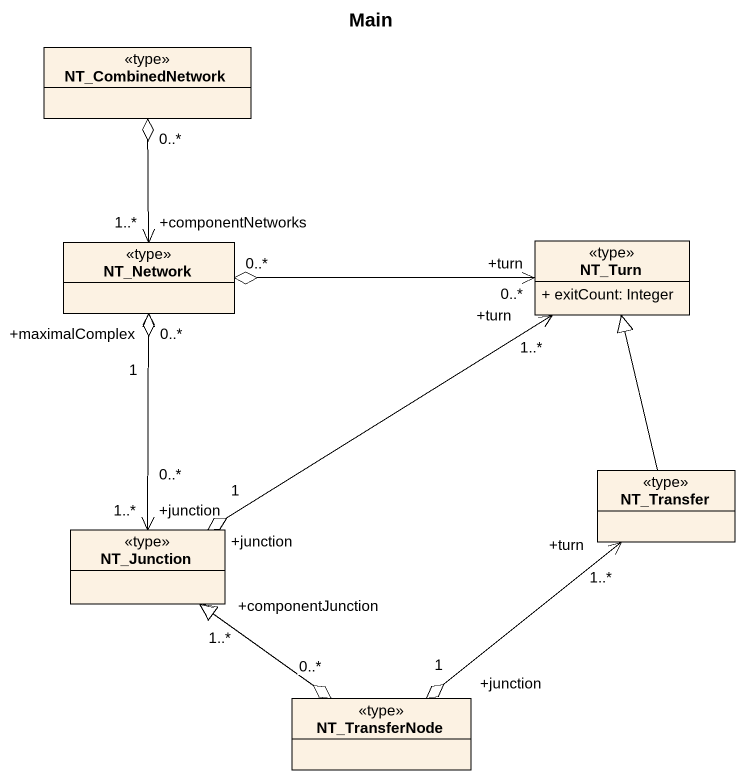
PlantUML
@startuml
title Main
hide circle
hide empty members
skinparam classAttributeIconSize 0
class NT_CombinedNetwork <<type>>
class NT_Network <<type>>
class NT_Turn <<type>> {
  + exitCount: Integer
}
class NT_Transfer <<type>>
class NT_Junction <<type>>
class NT_TransferNode <<type>>
NT_Network "+componentNetworks\n1..*" <-up-o "0..*" NT_CombinedNetwork
NT_Turn "+turn\n0..*" <-left-o "0..*" NT_Network
NT_Turn "+turn\n1..*" <--o "+junction\n1" NT_Junction
NT_Transfer -up-|> NT_Turn
NT_Transfer "+turn\n1..*" <--o "+junction\n1" NT_TransferNode
NT_Junction "+junction\n1..*" <-up-o "0..*" NT_Network
NT_Junction "0..*" -up-> "+maximalComplex\n1" NT_Network
NT_Junction "+componentJunction\n1..*" <--o "0..*" NT_TransferNode
NT_TransferNode -up-|> NT_Junction
@enduml
